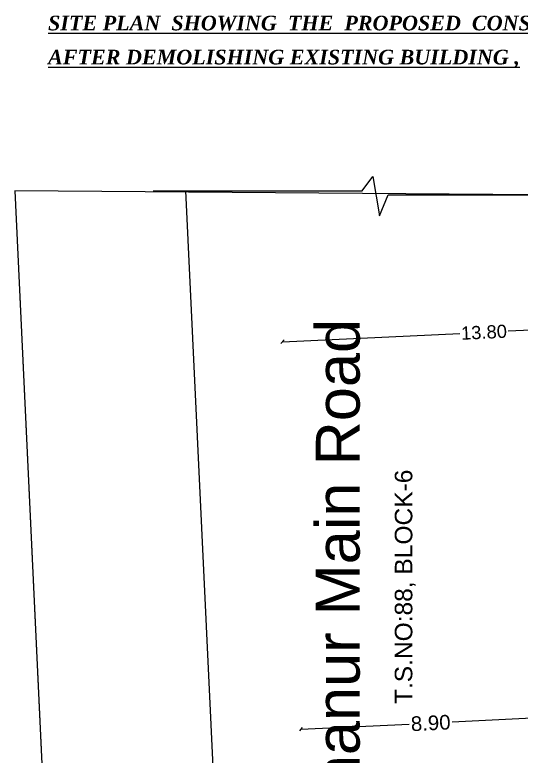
# Model space of a CAD drawing. Header units: metres. Extents: x 27 to 171, y 4 to 129.
# Drawn here: x 26.78 to 44.09, y 19.81 to 45.15 of the extents above; entities that cross this region are included whole.
import ezdxf

# ---------------------------------------------------------------- set-up
doc = ezdxf.new("R2010")
doc.units = ezdxf.units.M
doc.header["$MEASUREMENT"] = 0
doc.layers.add('DIST_CL_ROAD', color=1, linetype='Continuous', lineweight=0)
doc.layers.add('NOTIFIED_ROAD', color=1, linetype='Continuous', lineweight=13)
doc.layers.add('ROAD_WIDTH', color=1, linetype='Continuous')
doc.styles.get("Standard").update_dxf_attribs({"font": 'arial.ttf'})
doc.styles.add('style3', font='timesbi.ttf', dxfattribs={"height": 0.23})
doc.dimstyles.new('STANDARD$0', dxfattribs={"dimtxt": 7, "dimasz": 3, "dimexe": 3, "dimexo": 1, "dimgap": 1.5, "dimtad": 1, "dimdec": 1, "dimzin": 1, "dimdsep": 46, "dimlunit": 4, "dimtxsty": 'Standard', "dimblk": 'OBLIQUE', "dimcen": 0.09375, "dimdle": 1, "dimclrd": 8, "dimclre": 8, "dimclrt": 7, "dimadec": 1, "dimazin": 0, "dimtfac": 1, "dimtdec": 1, "dimtix": 1, "dimtmove": 2, "dimatfit": 3, "dimldrblk": 'ARCHTICK', "dimfxl": 0, "dimfrac": 2, "dimtolj": 1, "dimtzin": 0, "dimarcsym": 0})
doc.dimstyles.new('STANDARD_WS', dxfattribs={"dimtxt": 0.3, "dimasz": 0.1, "dimexe": 0.18, "dimexo": 0.0625, "dimgap": 0.09, "dimtad": 0, "dimzin": 0, "dimdsep": 46, "dimtxsty": 'Standard', "dimblk": 'OBLIQUE', "dimcen": 0.09, "dimse1": 1, "dimse2": 1, "dimadec": 0, "dimazin": 0, "dimtfac": 1, "dimtofl": 0, "dimtmove": 0, "dimatfit": 3, "dimfxl": 0, "dimtolj": 1, "dimtzin": 0, "dimarcsym": 0})

# ---------------------------------------------------------------- blocks, each defined once
blk = doc.blocks.new('_Oblique')
at = {"color": 0, "linetype": 'ByBlock', "lineweight": -2}
blk.add_line((-0.5, -0.5), (0.5, 0.5), dxfattribs=at)
blk = doc.blocks.new('*D144')
at = {"layer": 'Defpoints', "color": 0}
for p in [(45.452, 21.004), (36.555, 20.733), (36.562, 20.585)]:
    blk.add_point(p, dxfattribs=at)
at = {"layer": 'NOTIFIED_ROAD', "color": 0, "lineweight": -2}
for p, q in [((45.445, 21.153), (41.738, 20.978)), ((36.555, 20.733), (40.262, 20.908))]:
    blk.add_line(p, q, dxfattribs=at)
at = {"layer": 'NOTIFIED_ROAD', "color": 0, "lineweight": -2, "xscale": 0.1, "yscale": 0.1, "zscale": 0.1}
for p, rotation in [((45.445, 21.153), 2.703895852544029), ((36.555, 20.733), 182.7038958525441)]:
    blk.add_blockref('_Oblique', p, dxfattribs=dict(at, rotation=rotation))
at = {"layer": 'NOTIFIED_ROAD', "color": 0, "insert": (41, 20.943), "char_height": 0.5, "attachment_point": 5, "rotation": 2.7039}
blk.add_mtext('\\A1;8.90', dxfattribs=at)
blk = doc.blocks.new('*D145')
at = {"layer": 'Defpoints', "color": 0}
for p in [(49.712, 34.623), (35.93, 33.972), (35.93, 33.972)]:
    blk.add_point(p, dxfattribs=at)
at = {"layer": 'DIST_CL_ROAD', "color": 0, "lineweight": -2}
for p, q in [((49.712, 34.623), (43.648, 34.336)), ((35.93, 33.972), (41.995, 34.258))]:
    blk.add_line(p, q, dxfattribs=at)
at = {"layer": 'DIST_CL_ROAD', "color": 0, "lineweight": -2, "xscale": 0.12, "yscale": 0.12, "zscale": 0.12}
for p, rotation in [((49.712, 34.623), 2.703895852544189), ((35.93, 33.972), 182.7038958525442)]:
    blk.add_blockref('_Oblique', p, dxfattribs=dict(at, rotation=rotation))
at = {"layer": 'DIST_CL_ROAD', "color": 0, "insert": (42.821, 34.297), "char_height": 0.45, "attachment_point": 5, "rotation": 2.7039}
blk.add_mtext('\\A1;13.80', dxfattribs=at)

msp = doc.modelspace()

# ---------------------------------------------------------------- linework, layer by layer
msp.add_line((32.615, 39.132), (34.214, 5.282))
msp.add_lwpolyline([(31.506, 39.132), (38.656, 39.132), (39.025, 39.617), (39.244, 38.278), (39.545, 38.989), (47.115, 38.989)])
at = {"layer": 'NOTIFIED_ROAD'}
msp.add_lwpolyline([(44.603, 38.989), (26.776, 39.132), (28.375, 5.282), (46.201, 5.138), (46.088, 7.535), (63.805, 7.535), (64.092, 16.675), (59.945, 16.675), (45.647, 16.882)], close=True, dxfattribs=at)
at = {"layer": 'ROAD_WIDTH'}
msp.add_lwpolyline([(44.603, 38.989), (26.776, 39.132), (27.827, 16.882), (45.647, 16.882)], close=True, dxfattribs=at)

# ---------------------------------------------------------------- texts
at = {"style": 'style3'}
for s, p in [('%%USITE PLAN  SHOWING  THE  PROPOSED  CONSTRUCTION OF OFFICE  BUILDING (STILT+3 FLOORS)', (27.912, 44.615)), ('%%UAFTER DEMOLISHING EXISTING BUILDING ,', (27.912, 43.451))]:
    msp.add_text(s, height=0.5, dxfattribs=at).set_placement(p)
for s, height, p in [('Sathanur Main Road', 1.5, (38.571, 15.535)), ('T.S.NO:88, BLOCK-6', 0.6, (40.371, 21.592))]:
    msp.add_text(s, height=height, rotation=90).set_placement(p)

# ---------------------------------------------------------------- dimensions: what is measured, and where the dimension line sits
at = {"layer": 'DIST_CL_ROAD'}
dim = msp.add_aligned_dim(p1=(49.712, 34.623), p2=(35.93, 33.972), distance=0, dimstyle='STANDARD$0', override={"dimtxt": 0.45, "dimasz": 0.12, "dimexe": 0.18, "dimexo": 0.0625, "dimgap": 0.09, "dimtad": 0, "dimdec": 2, "dimzin": 0, "dimlunit": 2, "dimpost": '', "dimcen": 0.09, "dimdle": 0, "dimse1": 1, "dimse2": 1, "dimclrd": 0, "dimclre": 0, "dimclrt": 0, "dimadec": 0, "dimtdec": 2, "dimtix": 0, "dimtofl": 0, "dimtmove": 0, "dimfxl": 2, "dimfxlon": 1, "dimfrac": 0}, dxfattribs=at)
dim.commit()
dim.dimension.update_dxf_attribs({"geometry": '*D145', "text_midpoint": (42.821, 34.297)})
at = {"layer": 'NOTIFIED_ROAD'}
dim = msp.add_aligned_dim(p1=(45.452, 21.004), p2=(36.562, 20.585), distance=-0.149, dimstyle='STANDARD_WS', override={"dimtxt": 0.5, "dimpost": '\\X', "dimfxl": 0, "dimarcsym": 2}, dxfattribs=at)
dim.commit()
dim.dimension.update_dxf_attribs({"geometry": '*D144', "text_midpoint": (41, 20.943)})

doc.saveas('drawing.dxf')
